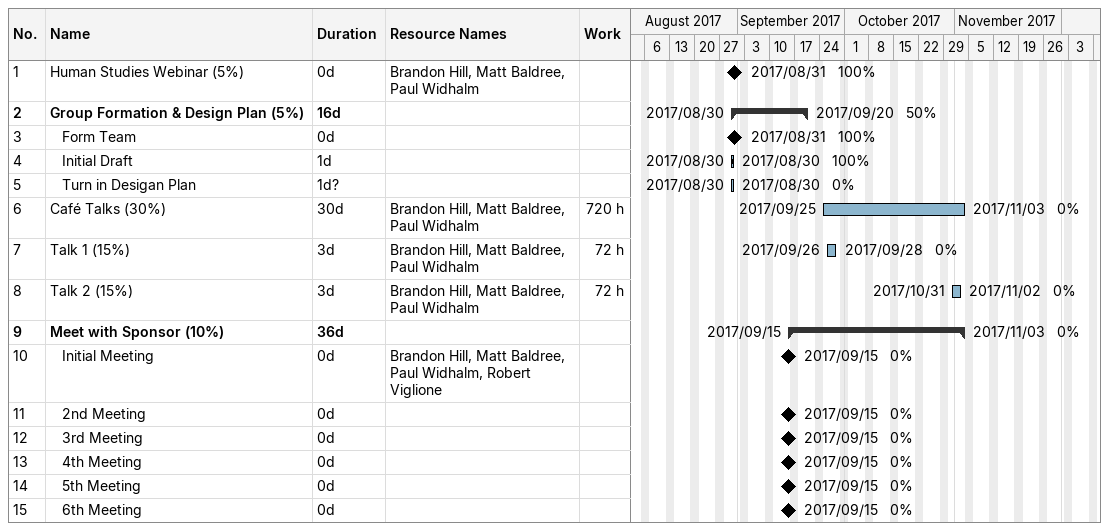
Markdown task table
| ID | Level | Task | Duration | Start | Finish | Resources | % complete | Work (h) |
|---|---|---|---|---|---|---|---|---|
| 1 | 1 | Human Studies Webinar (5%) | 0d | 2017-08-31 | 2017-08-31 | Brandon Hill, Matt Baldree, Paul Widhalm | 100 |  |
| 2 | 1 | **Group Formation & Design Plan (5%)** | 16d | 2017-08-30 | 2017-09-20 |  | 50 |  |
| 3 | 2 | Form Team | 0d | 2017-08-31 | 2017-08-31 |  | 100 |  |
| 4 | 2 | Initial Draft | 1d | 2017-08-30 | 2017-08-30 |  | 100 |  |
| 5 | 2 | Turn in Desigan Plan | 1d? | 2017-08-30 | 2017-08-30 |  | 0 |  |
| 6 | 1 | Café Talks (30%) | 30d | 2017-09-25 | 2017-11-03 | Brandon Hill, Matt Baldree, Paul Widhalm | 0 | 720 |
| 7 | 1 | Talk 1 (15%) | 3d | 2017-09-26 | 2017-09-28 | Brandon Hill, Matt Baldree, Paul Widhalm | 0 | 72 |
| 8 | 1 | Talk 2 (15%) | 3d | 2017-10-31 | 2017-11-02 | Brandon Hill, Matt Baldree, Paul Widhalm | 0 | 72 |
| 9 | 1 | **Meet with Sponsor (10%)** | 36d | 2017-09-15 | 2017-11-03 |  | 0 |  |
| 10 | 2 | Initial Meeting | 0d | 2017-09-15 | 2017-09-15 | Brandon Hill, Matt Baldree, Paul Widhalm, Robert Viglione | 0 |  |
| 11 | 2 | 2nd Meeting | 0d | 2017-09-15 | 2017-09-15 |  | 0 |  |
| 12 | 2 | 3rd Meeting | 0d | 2017-09-15 | 2017-09-15 |  | 0 |  |
| 13 | 2 | 4th Meeting | 0d | 2017-09-15 | 2017-09-15 |  | 0 |  |
| 14 | 2 | 5th Meeting | 0d | 2017-09-15 | 2017-09-15 |  | 0 |  |
| 15 | 2 | 6th Meeting | 0d | 2017-09-15 | 2017-09-15 |  | 0 |  |
